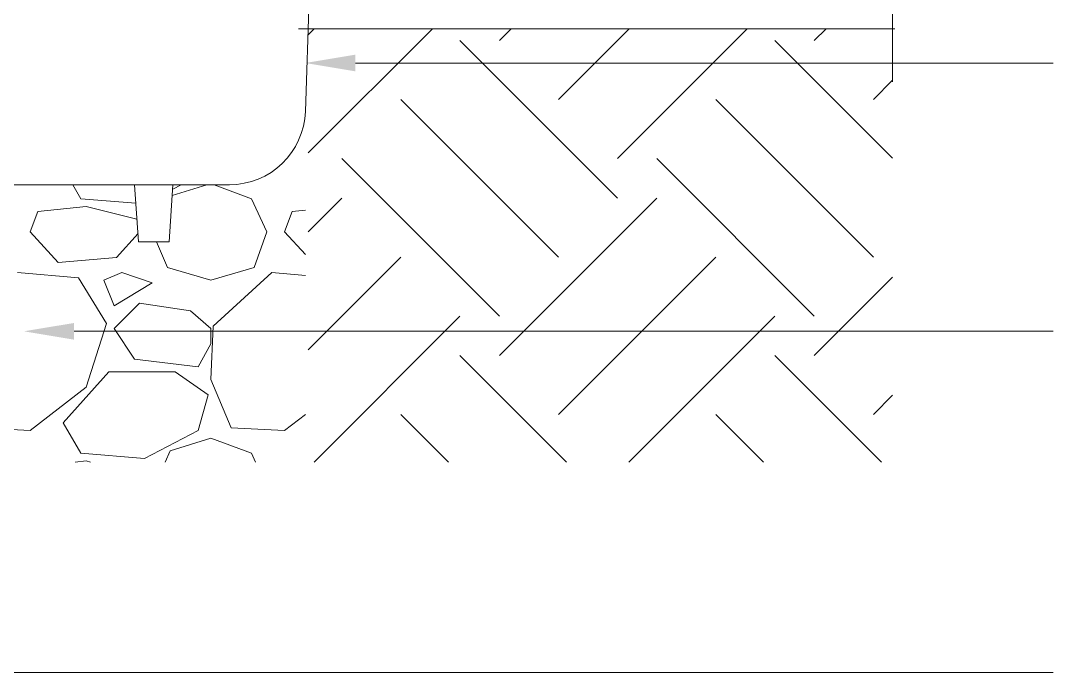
# Model space of a CAD drawing. Header units: millimetres. Extents: x 4229 to 8429, y -1187 to 1783.
# Drawn here: x 6175 to 6381.1, y -549.9 to -419.8 of the extents above; entities that cross this region are included whole.
import ezdxf

# ---------------------------------------------------------------- set-up
doc = ezdxf.new("R2010")
doc.units = ezdxf.units.MM

msp = doc.modelspace()

# ---------------------------------------------------------------- linework, layer by layer
at = {"linetype": 'Continuous', "lineweight": 5}
for p, q in [((6237.74, -268.14), (6231.81, -437.89)), ((6232.39, -446.18), (6257.16, -421.41)), ((6232.39, -422.61), (6233.59, -421.41)), ((6270.54, -423.75), (6272.88, -421.41)), ((6282.33, -435.53), (6296.45, -421.41)), ((6294.11, -447.32), (6320.02, -421.41)), ((6333.4, -423.75), (6335.74, -421.41)), ((6294.11, -455.18), (6262.68, -423.75)), ((6349.04, -447.24), (6325.54, -423.75)), ((6345.19, -435.53), (6349.04, -431.68)), ((6282.33, -466.96), (6250.89, -435.53)), ((6345.19, -466.96), (6313.76, -435.53)), ((6270.54, -478.75), (6239.11, -447.32)), ((6333.4, -478.75), (6301.97, -447.32)), ((6216.64, -452.54), (6034.23, -452.54)), ((6187.03, -455.33), (6185.4, -452.54)), ((6197.73, -452.54), (6198.53, -463.92)), ((6204.6, -463.92), (6205.39, -452.54)), ((6205.24, -454.69), (6212.12, -452.54)), ((6207, -452.54), (6205.33, -453.41)), ((6213.61, -452.54), (6221.06, -455.33)), ((6197.99, -456.21), (6187.03, -455.33)), ((6221.06, -455.33), (6224.11, -461.94)), ((6232.39, -461.9), (6239.11, -455.18)), ((6270.54, -486.61), (6301.97, -455.18)), ((6188.04, -456.86), (6178.39, -457.87)), ((6198.2, -459.4), (6188.04, -456.86)), ((6231.81, -457.6), (6229.19, -457.87)), ((6176.87, -461.94), (6178.39, -457.87)), ((6198.22, -459.46), (6198.2, -459.4)), ((6227.67, -461.94), (6229.19, -457.87)), ((6182.45, -468.03), (6176.87, -461.94)), ((6198.41, -462.27), (6194.14, -467.02)), ((6221.57, -469.05), (6224.11, -461.94)), ((6231.81, -466.46), (6227.67, -461.94)), ((6204.6, -463.92), (6198.53, -463.92)), ((6202.1, -463.92), (6204.3, -469.05)), ((6194.14, -467.02), (6182.45, -468.03)), ((6232.39, -485.47), (6250.89, -466.96)), ((6282.33, -498.4), (6313.76, -466.96)), ((6204.3, -469.05), (6212.93, -471.59)), ((6212.93, -471.59), (6221.57, -469.05)), ((6186.52, -471.08), (6174.33, -470.06)), ((6192.11, -480.22), (6186.52, -471.08)), ((6195.15, -470.06), (6191.6, -471.59)), ((6191.6, -471.59), (6193.63, -476.67)), ((6201.25, -472.1), (6195.15, -470.06)), ((6225.13, -470.06), (6213.44, -480.73)), ((6231.81, -470.62), (6225.13, -470.06)), ((6333.4, -486.61), (6349.04, -470.97)), ((6193.63, -476.67), (6201.25, -472.1)), ((6198.71, -476.16), (6193.63, -481.24)), ((6208.87, -477.68), (6198.71, -476.16)), ((6212.93, -481.24), (6208.87, -477.68)), ((6188.04, -492.92), (6192.11, -480.22)), ((6233.55, -507.89), (6262.68, -478.75)), ((6296.41, -507.89), (6325.54, -478.75)), ((6193.63, -481.24), (6197.69, -487.34)), ((6213.44, -480.73), (6212.93, -491.4)), ((6212.93, -484.29), (6212.93, -481.24)), ((6210.39, -488.86), (6212.93, -484.29)), ((6197.69, -487.34), (6210.39, -488.86)), ((6283.96, -507.89), (6262.68, -486.61)), ((6346.82, -507.89), (6325.54, -486.61)), ((6183.47, -500.04), (6192.61, -489.88)), ((6192.61, -489.88), (6205.82, -489.88)), ((6205.82, -489.88), (6212.43, -494.45)), ((6212.93, -491.4), (6217, -501.05)), ((6176.87, -501.56), (6188.04, -492.92)), ((6212.43, -494.45), (6210.39, -501.56)), ((6345.19, -498.4), (6349.04, -494.54)), ((6227.67, -501.56), (6231.81, -498.36)), ((6260.38, -507.89), (6250.89, -498.4)), ((6323.25, -507.89), (6313.76, -498.4)), ((6187.03, -506.13), (6183.47, -500.04)), ((6166.2, -501.05), (6176.87, -501.56)), ((6210.39, -501.56), (6199.73, -507.15)), ((6217, -501.05), (6227.67, -501.56)), ((6204.81, -505.62), (6212.93, -503.08)), ((6212.93, -503.08), (6221.06, -506.13)), ((6199.73, -507.15), (6187.03, -506.13)), ((6203.84, -507.89), (6204.81, -505.62)), ((6221.06, -506.13), (6221.87, -507.89)), ((6188.04, -507.66), (6185.85, -507.89)), ((6188.96, -507.89), (6188.04, -507.66))]:
    msp.add_line(p, q, dxfattribs=at)
at = {"lineweight": 5}
for p, q in [((6349.04, -376.94), (6349.04, -432.01)), ((6349.46, -421.41), (6230.42, -421.41)), ((6241.81, -428.23), (6381.11, -428.23)), ((6185.64, -481.78), (6381.11, -481.78)), ((6125.44, -549.86), (6381.11, -549.86))]:
    msp.add_line(p, q, dxfattribs=at)
at = {"linetype": 'Continuous', "lineweight": 5}
msp.add_arc((6216.64, -437.36), 15.18, 270, 358, dxfattribs=at)
at = {"lineweight": 5}
for points in [[(6241.81, -429.89), (6231.81, -428.23), (6241.81, -426.56)], [(6185.64, -483.45), (6175.64, -481.78), (6185.64, -480.12)]]:
    msp.add_solid(points, dxfattribs=at)

doc.saveas('drawing.dxf')
